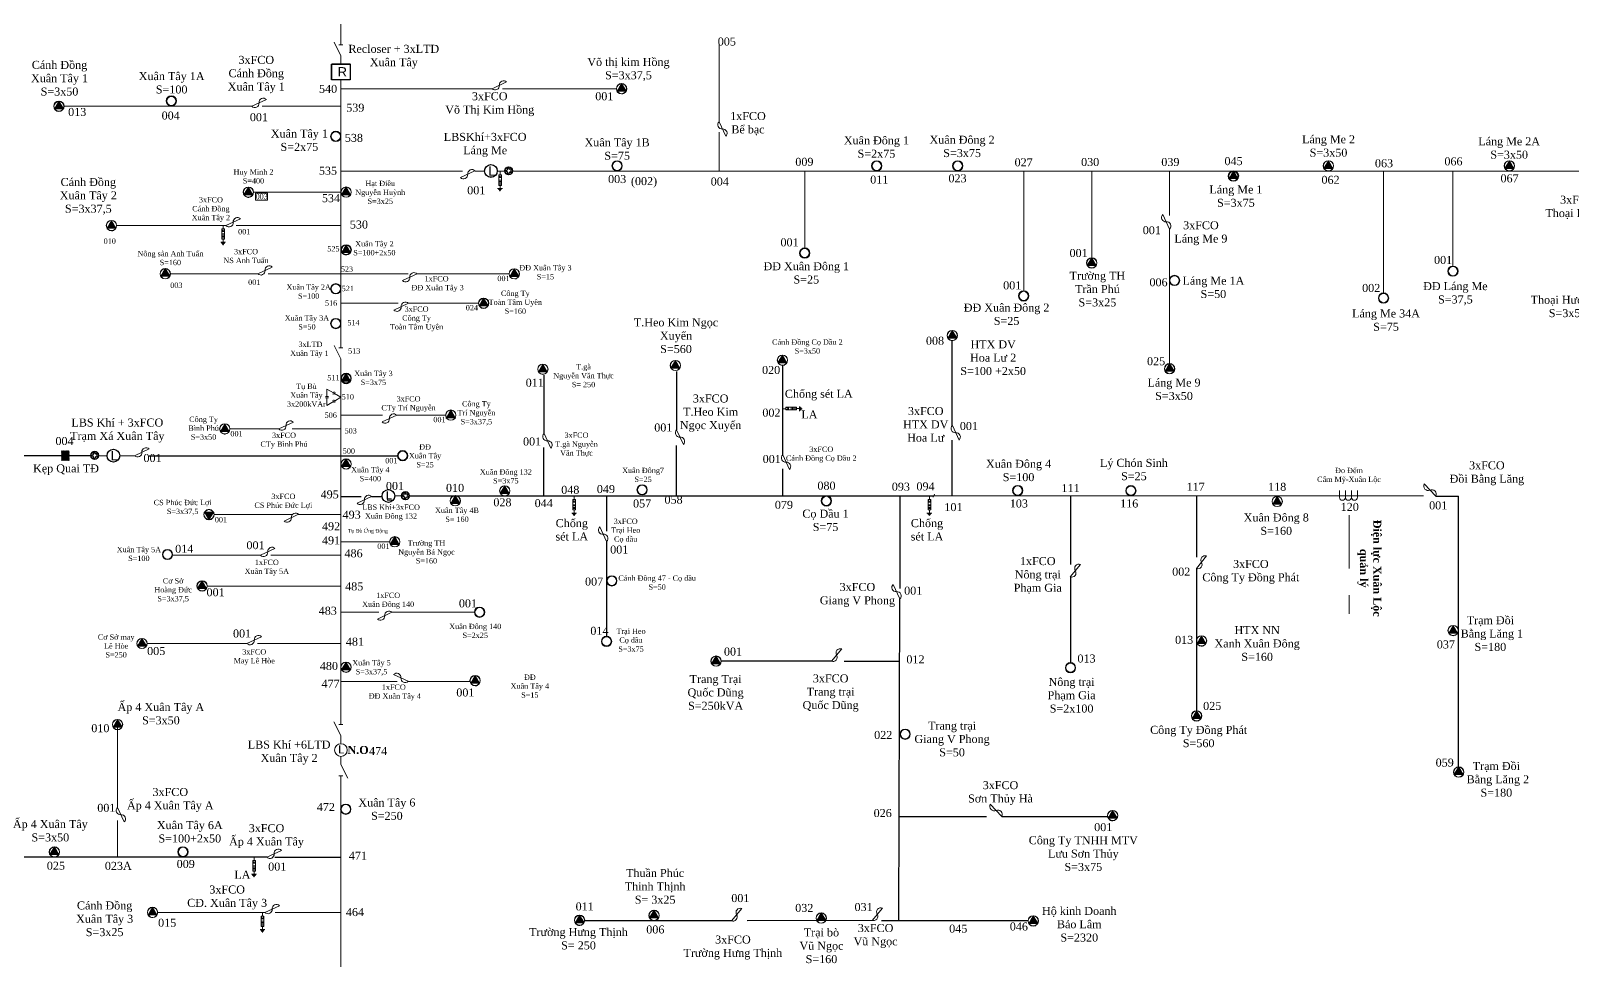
# Model space of a CAD drawing. Header units: inches. Extents: x 4393 to 9189, y -189 to 2360.
# Drawn here: x 8306.9 to 8451.3, y 771.9 to 859 of the extents above; entities that cross this region are included whole.
import ezdxf
from ezdxf.enums import TextEntityAlignment as Align

# ---------------------------------------------------------------- set-up
doc = ezdxf.new("R2010")
doc.units = ezdxf.units.IN
doc.header["$MEASUREMENT"] = 0
doc.linetypes.add('DASHED', pattern=[0.75, 0.5, -0.25])
for name, color, linetype, lineweight in [('Day 22kV', 1, 'Continuous', 25), ('Khung', 7, 'Continuous', 20), ('TBA', 5, 'Continuous', 18), ('Text', 7, 'Continuous', 15), ('Thiet bi', 3, 'Continuous', 18)]:
    doc.layers.add(name, color=color, linetype=linetype, lineweight=lineweight)
doc.layers.add('TEXT477TANPHU', color=7, linetype='Continuous')
doc.styles.get("Standard").update_dxf_attribs({"font": 'arial.ttf'})
doc.styles.add('TimeNRoman', font='times.ttf')

# ---------------------------------------------------------------- blocks, each defined once
blk = doc.blocks.new('TBA 1P')
h = blk.add_hatch(color=4)
h.set_gradient(color1=(0, 0, 255), one_color=1, tint=1, name='SPHERICAL')
h.paths.add_polyline_path([(0.8, 0.8, 1), (-0.8, 0.8, 1)])
h.paths.add_polyline_path([(-0.77, 0.8, -1), (0.77, 0.8, -1)], flags=16)
at = {"color": 0}
for radius in [0.8, 0.769, 0.759, 0.759, 0.748, 0.737, 0.726, 0.715]:
    blk.add_circle((0, 0.8), radius, dxfattribs=at)
blk = doc.blocks.new('TU BU')
at = {"color": 0}
for points in [[(0.59, -1.02), (0, 0), (-0.59, -1.02)], [(-0.68, -1.18), (-1.27, -2.19), (-0.09, -2.19)], [(-0.48, -1.29), (-0.88, -1.06)], [(-0.39, -1.13), (-0.78, -0.9)], [(-0.09, -2.42), (-0.09, -1.96)], [(0.09, -2.19), (1.27, -2.19), (0.68, -1.18)], [(0.09, -2.42), (0.09, -1.96)], [(0.41, -1.13), (0.8, -0.9)], [(0.5, -1.29), (0.9, -1.06)]]:
    blk.add_lwpolyline(points, dxfattribs=at)
blk = doc.blocks.new('ALTD')
at = {"color": 0}
for points in [[(3.38, 1.08), (1.27, 0), (0, 0)], [(2.99, 0.31), (2.99, -0.31)], [(2.99, 0), (4.73, 0)]]:
    blk.add_lwpolyline(points, dxfattribs=at)
blk = doc.blocks.new('TBA 3P')
h = blk.add_hatch(color=4)
h.set_gradient(color1=(0, 0, 255), one_color=1, tint=1, name='INVSPHERICAL')
h.paths.add_polyline_path([(-0.01, 1.58), (0, 1.6, 0.414214), (-0.8, 0.8, 0.131652), (-0.69, 0.4), (-0.68, 0.42, -0.12747), (-0.78, 0.8, -0.409402)])
h = blk.add_hatch(color=4)
h.set_gradient(color1=(0, 0, 255), one_color=1, tint=1, name='INVSPHERICAL')
h.paths.add_polyline_path([(0.8, 0.8, 1), (-0.8, 0.8, 1)])
h.paths.add_polyline_path([(-0.78, 0.8, -1), (0.78, 0.8, -1)], flags=16)
h = blk.add_hatch()
h.set_pattern_fill('AR-HBONE', color=4, scale=0.25, style=0)
h.paths.add_polyline_path([(0.69, 0.4), (0.67, 0.4, -0.566432), (-0.67, 0.4), (-0.69, 0.4, 0.57735)])
h = blk.add_hatch(color=4)
h.set_gradient(color1=(0, 0, 255), one_color=1, tint=1, name='SPHERICAL')
h.paths.add_polyline_path([(0, 1.6), (0.01, 1.58, -0.409402), (0.78, 0.8, -0.12747), (0.68, 0.42), (0.69, 0.4, 0.131652), (0.8, 0.8, 0.414214)])
at = {"color": 0}
blk.add_lwpolyline([(0, 1.6, 0, 1.39, 0), (0, 0.4, 0, 0, 0)], format="xyseb", dxfattribs=at)
blk.add_lwpolyline([(-0.69, 0.4), (0.69, 0.4), (0, 1.6)], close=True, dxfattribs=at)
for radius in [0.8, 0.778]:
    blk.add_circle((0, 0.8), radius, dxfattribs=at)
blk = doc.blocks.new('FCO')
at = {"color": 0}
blk.add_lwpolyline([(0, 0, 0.707499), (1.13, 0.53, -0.707499), (2.26, 1.05, -5.301682)], format="xyb", dxfattribs=at)
blk.add_lwpolyline([(0, 0), (2.26, 1.05)], dxfattribs=at)
blk = doc.blocks.new('DO DEM')
at = {"color": 0}
for points in [[(-1.4, 1.53), (-1.4, 0.47, 1), (-0.47, 0.47), (-0.47, 1.53)], [(-0.47, 1.53), (-0.47, 0.47, 1), (0.47, 0.47), (0.47, 1.53)], [(0.47, 1.53), (0.47, 0.47, 1), (1.4, 0.47), (1.4, 1.53)]]:
    blk.add_lwpolyline(points, format="xyb", dxfattribs=at)
blk = doc.blocks.new('ngoi sao')
at = {"layer": 'Day 22kV', "color": 1}
for p, q in [((7789, 2470), (7803.5, 2474.7)), ((7803.5, 2465.3), (7789, 2470)), ((7803.5, 2474.7), (7803.5, 2490)), ((7803.5, 2490), (7812.5, 2477.6)), ((7803.5, 2450), (7803.5, 2465.3)), ((7812.5, 2462.4), (7803.5, 2450)), ((7812.5, 2477.6), (7827, 2482.3)), ((7827, 2457.7), (7812.5, 2462.4)), ((7827, 2482.3), (7818, 2470)), ((7818, 2470), (7827, 2457.7))]:
    blk.add_line(p, q, dxfattribs=at)
blk = doc.blocks.new('báo sự cố')
at = {"layer": 'Day 22kV', "color": 1, "xscale": 0.1313280000002237, "yscale": 0.1313280000002237, "zscale": 0.1313280000002237}
blk.add_blockref('ngoi sao', (6759.6, 2134.3, 3), dxfattribs=at)
at = {"layer": 'TBA', "xscale": 3.449999999999818, "yscale": 3.449999999999818, "zscale": 3.449999999999818, "rotation": 90}
blk.add_blockref('TBA 1P', (7788, 2458.8), dxfattribs=at)
blk = doc.blocks.new('Re')
at = {"layer": 'Day 22kV', "color": 0}
blk.add_lwpolyline([(1873.29, 178.55), (1883.26, 178.55), (1883.26, 170.06), (1873.29, 170.06)], close=True, dxfattribs=at)
at = {"layer": 'TEXT477TANPHU', "color": 7, "true_color": 0xffffff, "insert": (1876.47, 176.87), "char_height": 5, "attachment_point": 1}
blk.add_mtext_dynamic_manual_height_columns('R', width=1.1505, gutter_width=1, heights=[0], dxfattribs=at)
blk = doc.blocks.new('LBS khí')
blk.add_circle((1.09, -1.12), 3.4)
at = {"layer": 'TEXT477TANPHU', "color": 7, "true_color": 0xffffff, "insert": (-0.34, 1.36), "char_height": 5, "attachment_point": 1}
blk.add_mtext_dynamic_manual_height_columns('L', width=1.1505, gutter_width=1, heights=[0], dxfattribs=at)
blk = doc.blocks.new('LA')
at = {"color": 0}
for p, q in [((0.33, -2.28), (0.53, -2.69)), ((0.33, -2.28), (0.74, -2.28)), ((0.33, -3.92), (0.33, -2.28)), ((0.52, -1.72), (0.52, -2.28)), ((0.53, -2.69), (0.74, -2.28)), ((0.74, -2.28), (0.74, -3.92)), ((0.88, -4.39), (0.14, -4.39)), ((0.22, -4.48), (0.8, -4.48)), ((0.3, -4.58), (0.72, -4.58)), ((0.33, -2.69), (0.74, -2.69)), ((0.33, -3.1), (0.74, -3.1)), ((0.33, -3.3), (0.74, -3.3)), ((0.33, -3.51), (0.74, -3.51)), ((0.33, -3.71), (0.74, -3.71)), ((0.74, -3.92), (0.33, -3.92)), ((0.38, -4.67), (0.64, -4.67)), ((0.46, -4.77), (0.56, -4.77)), ((0.53, -3.92), (0.53, -4.39))]:
    blk.add_line(p, q, dxfattribs=at)

msp = doc.modelspace()

# ---------------------------------------------------------------- hatches: boundary and pattern name
at = {"layer": 'Text', "lineweight": 15}
h = msp.add_hatch(dxfattribs=at)
h.set_pattern_fill('ANSI38', color=4, scale=0.5, style=0)
h.set_pattern_definition([(45, (8166.75687, -68.64374), (-0.044194174, 0.044194174), []), (135, (8166.75687, -68.64374), (-0.1325825215, 0.044194174), [0.15625, -0.09375])])
h.paths.add_polyline_path([(8310.47, 819.66), (8309.74, 819.66), (8309.74, 818.75), (8310.47, 818.75)])

# ---------------------------------------------------------------- linework, layer by layer
at = {"color": 1, "lineweight": 15}
msp.add_line((8348.53, 845.87), (8349.39, 845.87), dxfattribs=at)
at = {"color": 1, "lineweight": 30}
msp.add_line((8338.81, 815.37), (8339.76, 815.37), dxfattribs=at)
at = {"color": 1, "lineweight": 15}
msp.add_lwpolyline([(8351.29, 845.87), (8350.58, 845.87)], dxfattribs=at)
at = {"lineweight": 15}
for centre in [(8349.99, 845.87), (8314.61, 819.19), (8340.39, 815.42), (8335.93, 791.6)]:
    msp.add_circle(centre, 0.594, dxfattribs=at)
at = {"layer": 'Day 22kV', "lineweight": 15}
for p, q in [((8413.6, 845.87), (8413.6, 841.69)), ((8413.6, 840.43), (8413.6, 827.83)), ((8314.02, 819.19), (8313.25, 819.19)), ((8315, 786.24), (8315, 793.75)), ((8315, 781.57), (8315, 785))]:
    msp.add_line(p, q, dxfattribs=at)
at = {"layer": 'Day 22kV', "lineweight": 30}
for p, q in [((8416.11, 815.44, 0.42), (8416.11, 809.68)), ((8404.31, 807.84), (8404.31, 799.8)), ((8416.13, 808.63), (8416.13, 795.29)), ((8381.88, 799.94), (8371.58, 799.94)), ((8388.32, 799.92), (8383.11, 799.92)), ((8397.87, 785.38), (8407.84, 785.38)), ((8372.52, 775.61), (8358.79, 775.61)), ((8385.72, 775.65), (8374.01, 775.61)), ((8400.29, 775.6), (8386.6, 775.6))]:
    msp.add_line(p, q, dxfattribs=at)
at = {"layer": 'Day 22kV', "lineweight": 15}
for points in [[(8335.94, 871.19), (8335.94, 858.75)], [(8371.37, 850.49), (8371.37, 857.8)], [(8335.94, 854.41), (8335.94, 830.34)], [(8350.1, 853.58), (8335.94, 853.58)], [(8351.07, 853.58), (8361.77, 853.58)], [(8327.58, 851.94), (8309.99, 851.94)], [(8328.54, 851.94), (8335.94, 851.94)], [(8371.37, 845.87), (8371.37, 849.52)], [(8335.95, 845.87), (8347.32, 845.87)], [(8352.05, 845.87), (8470.22, 845.87)], [(8379.4, 845.87), (8379.4, 838.67)], [(8399.92, 845.87), (8399.92, 834.65)], [(8406.3, 845.87), (8406.3, 837.73)], [(8433.65, 834.45), (8433.65, 845.87)], [(8440.15, 836.96), (8440.15, 845.87)], [(8335.94, 843.89), (8327.75, 843.89)], [(8325.16, 840.75), (8314.91, 840.75)], [(8326.12, 840.75), (8335.94, 840.75)], [(8328.14, 836.24), (8319.95, 836.24)], [(8329.11, 836.24), (8335.94, 836.24)], [(8335.93, 836.23), (8342.23, 836.23)], [(8343.07, 836.23), (8351.7, 836.23)], [(8335.94, 833.47), (8341.29, 833.47)], [(8342.26, 833.47), (8348.82, 833.47)], [(8335.94, 827.49), (8335.93, 795.05)], [(8335.94, 822.99), (8339.83, 822.99)], [(8341.15, 822.99), (8345.74, 822.99)], [(8330.12, 821.7), (8325.53, 821.7)], [(8335.94, 821.7), (8331.37, 821.7)], [(8315.21, 819.19), (8316.59, 819.19)], [(8331.33, 813.67), (8324.08, 813.67)], [(8335.93, 813.69), (8331.93, 813.69)], [(8335.94, 811.12), (8340.49, 811.12)], [(8328.39, 809.86), (8320.16, 809.86)], [(8329.35, 809.86), (8335.93, 809.86)], [(8335.94, 806.98), (8323.4, 806.98)], [(8335.94, 804.52), (8339.48, 804.52)], [(8340.72, 804.52), (8348.45, 804.52)], [(8327.13, 801.59), (8317.77, 801.59)], [(8328.1, 801.59), (8335.93, 801.59)], [(8341.22, 798.03), (8335.93, 798.03)], [(8348.03, 798.03), (8342.23, 798.03)], [(8335.92, 789.07), (8335.92, 789.07)], [(8335.93, 788.16), (8335.92, 760.04)], [(8328.81, 776.39), (8318.77, 776.39)], [(8329.77, 776.39), (8335.92, 776.39)]]:
    msp.add_lwpolyline(points, dxfattribs=at)
at = {"layer": 'Day 22kV', "color": 0, "lineweight": 15}
msp.add_lwpolyline([(8335.07, 855.9), (8336.81, 855.9), (8336.81, 854.41), (8335.07, 854.41)], close=True, dxfattribs=at)
at = {"layer": 'Day 22kV', "lineweight": 30}
for points in [[(8393.2, 830), (8393.2, 821.95)], [(8354.94, 826.73), (8354.94, 821.26)], [(8367.37, 827.08), (8367.37, 821.61)], [(8393.2, 820.64), (8393.2, 815.44)], [(8312.49, 819.19), (8252.23, 819.19)], [(8317.97, 819.19), (8341.24, 819.19)], [(8354.92, 819.97), (8354.92, 815.44)], [(8367.34, 820.15), (8367.34, 815.44)], [(8335.94, 815.37), (8337.84, 815.37)], [(8360.83, 815.44), (8360.83, 812.12)], [(8388.32, 815.44), (8388.32, 806.74)], [(8404.31, 815.44), (8404.31, 808.98)], [(8438.54, 815.41), (8440.67, 815.4)], [(8440.67, 790.02), (8440.67, 815.4)], [(8360.83, 811.15), (8360.83, 802.27)], [(8388.21, 775.59), (8388.32, 805.77)], [(8388.32, 785.38), (8396.43, 785.38)], [(8328.99, 781.57), (8303.95, 781.57)], [(8329.75, 781.56), (8335.93, 781.56)]]:
    msp.add_lwpolyline(points, dxfattribs=at)
at = {"layer": 'Day 22kV', "lineweight": 30, "elevation": 0.42}
for points in [[(8377.31, 827.66), (8377.31, 819.26)], [(8377.31, 817.96), (8377.31, 815.44)], [(8342.39, 815.44), (8391.51, 815.44)]]:
    msp.add_lwpolyline(points, dxfattribs=at)
at = {"layer": 'Day 22kV', "color": 6, "lineweight": 15}
msp.add_lwpolyline([(8341.64, 815.42), (8340.98, 815.42)], dxfattribs=at)
at = {"layer": 'Day 22kV', "lineweight": 15, "elevation": 0.42}
msp.add_lwpolyline([(8391.51, 815.44), (8437.39, 815.43)], dxfattribs=at)
at = {"layer": 'Khung', "linetype": 'DASHED', "lineweight": 15, "ltscale": 10}
msp.add_lwpolyline([(8430.44, 813.61), (8430.44, 804.37)], dxfattribs=at)
at = {"layer": 'Text', "color": 4}
msp.add_line((8391.43, 815.29), (8391.57, 815.58), dxfattribs=at)
at = {"layer": 'Text', "color": 4, "lineweight": 15}
msp.add_lwpolyline([(8327.93, 843.78), (8329.04, 843.78), (8329.04, 843.14), (8327.93, 843.14)], close=True, dxfattribs=at)

# ---------------------------------------------------------------- block references
at = {"color": 0, "lineweight": 15, "xscale": 0.1750000000001819, "yscale": 0.1750000000001819, "zscale": 0.175}
for p in [(8349.8, 846.07), (8314.42, 819.39), (8340.2, 815.61)]:
    msp.add_blockref('LBS khí', p, dxfattribs=at)
at = {"layer": 'Day 22kV', "color": 0, "lineweight": 15, "xscale": 0.1750000000001819, "yscale": 0.1750000000001819, "zscale": 0.175}
msp.add_blockref('Re', (8007.24, 824.65), dxfattribs=at)
at = {"layer": 'Day 22kV', "color": 6, "lineweight": 15, "xscale": 0.1400000000002965, "yscale": 0.1399999999998727, "zscale": 0.1400000000000094, "rotation": 75.06858282183848}
for p in [(8403.43, -295.94), (8364.63, -322.61), (8393.75, -326.39)]:
    msp.add_blockref('báo sự cố', p, dxfattribs=at)
at = {"layer": 'TBA', "lineweight": 15, "yscale": 0.6037500000002183, "zscale": 0.6037500000001272}
for name, p, xscale in [('TBA 3P', (8362.24, 853.1), 0.6037500000002183), ('TBA 3P', (8309.51, 851.45), 0.6037500000002183), ('TBA 1P', (8320.04, 851.95), 0.6037500000002183), ('TBA 1P', (8335.45, 848.63), 0.6037500000002183), ('TBA 1P', (8361.82, 845.87), 0.6037500000002183), ('TBA 1P', (8386.15, 845.87), 0.6037500000002183), ('TBA 1P', (8393.74, 845.87), 0.6037500000002183), ('TBA 3P', (8428.48, 845.87), 0.6037500000002183), ('TBA 3P', (8445.44, 845.87), 0.6037500000002183), ('TBA 1P', (8419.57, 844.91), 0.6037500000002183), ('TBA 3P', (8419.59, 844.92), 0.6037500000002183), ('TBA 3P', (8327.26, 843.4), 0.6037500000002183), ('TBA 3P', (8336.42, 843.41), 0.6037500000002183), ('TBA 3P', (8314.43, 840.27), 0.6037500000002183), ('TBA 3P', (8336.43, 838), 0.6037500000002183), ('TBA 1P', (8336.42, 838), 0.6037500000002183), ('TBA 1P', (8379.4, 837.7), 0.6037500000002183), ('TBA 3P', (8406.3, 836.77), 0.6037500000002183), ('TBA 3P', (8319.47, 835.76), 0.6037500000002183), ('TBA 3P', (8352.18, 835.75), 0.6037500000002183), ('TBA 1P', (8440.15, 836), 0.6037500000002183), ('TBA 1P', (8335.45, 834.35), 0.6037500000002183), ('TBA 1P', (8414.06, 835.13), 0.6037500000002183), ('TBA 3P', (8349.31, 832.99), 0.6037500000002183), ('TBA 1P', (8399.92, 833.68), 0.6037500000002183), ('TBA 1P', (8433.65, 833.48), 0.6037500000002183), ('TBA 1P', (8335.45, 831.09), 0.6037500000002183), ('TBA 3P', (8393.23, 829.97, 0.42), 0.6037500000002183), ('TBA 3P', (8354.86, 826.81), 0.6037500000002183), ('TBA 3P', (8367.28, 827.16), 0.6037500000002183), ('TBA 3P', (8377.31, 827.66, 0.42), 0.6037500000002183), ('TBA 3P', (8413.6, 826.86), 0.6037500000002183), ('TBA 3P', (8336.42, 825.94), 0.6037500000002183), ('TBA 1P', (8336.42, 825.96), 0.6037500000002183), ('TBA 3P', (8346.23, 822.51), 0.6037500000002183), ('TBA 3P', (8325.05, 821.22), 0.6037500000002183), ('TBA 3P', (8336.42, 817.93), 0.6037500000002183), ('TBA 1P', (8341.72, 818.71), 0.6037500000002183), ('TBA 3P', (8351.29, 815.41), 0.6037500000002183), ('TBA 1P', (8364.16, 815.51), 0.6037500000002183), ('TBA 1P', (8399.36, 815.44), 0.6037500000002183), ('TBA 1P', (8409.97, 815.43), 0.6037500000002183), ('TBA 3P', (8346.65, 814.48, 0.42), 0.6037500000002183), ('TBA 1P', (8381.43, 814.47), 0.6037500000002183), ('TBA 3P', (8423.68, 814.42), 0.6037500000002183), ('TBA 3P', (8340.98, 810.64), 0.6037500000002183), ('TBA 1P', (8319.68, 809.45), 0.6037500000002183), ('TBA 3P', (8322.92, 806.5), 0.6037500000002183), ('TBA 1P', (8361.32, 806.98), 0.6037500000002183), ('TBA 1P', (8348.93, 804.04), 0.6037500000002183), ('TBA 3P', (8440.17, 802.32), 0.6037500000002183), ('TBA 3P', (8317.29, 801.11), 0.6037500000002183), ('TBA 1P', (8360.83, 801.31), 0.6037500000002183), ('TBA 3P', (8416.59, 801.35), 0.6037500000002183), ('TBA 3P', (8336.41, 798.89), 0.6037500000002183), ('TBA 3P', (8371.09, 799.46), 0.6037500000002183), ('TBA 3P', (8348.51, 797.63), -0.6037500000002183), ('TBA 1P', (8404.31, 798.84), 0.6037500000002183), ('TBA 3P', (8315, 793.51), 0.6037500000002183), ('TBA 3P', (8416.13, 794.32), 0.6037500000002183), ('TBA 1P', (8388.81, 792.61), 0.6037500000002183), ('TBA 3P', (8440.69, 789.06), 0.6037500000002183), ('TBA 1P', (8336.39, 785.58), 0.6037500000002183), ('TBA 3P', (8408.26, 784.98), 0.6037500000002183), ('TBA 3P', (8309.08, 781.57), 0.6037500000002183), ('TBA 1P', (8321.13, 781.58), 0.6037500000002183), ('TBA 3P', (8318.28, 775.91), 0.6037500000002183), ('TBA 3P', (8358.3, 775.17), 0.6037500000002183), ('TBA 3P', (8365.28, 775.63), 0.6037500000002183), ('TBA 3P', (8380.95, 775.38), 0.6037500000002183), ('TBA 3P', (8400.82, 775.11), 0.6037500000002183)]:
    msp.add_blockref(name, p, dxfattribs=dict(at, xscale=xscale))
at = {"layer": 'TBA', "lineweight": 15, "xscale": 0.6037500000002183, "yscale": 0.6037500000002183, "zscale": 0.6037500000001272, "rotation": 180}
msp.add_blockref('TBA 3P', (8323.57, 814.15), dxfattribs=at)
at = {"layer": 'Thiet bi', "lineweight": 15}
for name, p, xscale, yscale, zscale, rotation in [('ALTD', (8335.94, 855.9), 0.6037500000002183, 0.6037500000002183, 0.6037500000001272, 90), ('FCO', (8371.37, 850.49), 0.6037500000002183, 0.6037500000002183, 0.6037500000001272, 270), ('FCO', (8413.6, 840.43), 0.6037500000002183, 0.6037500000002183, 0.6037500000001272, 90), ('FCO', (8343.07, 836.23), 0.6037500000002183, 0.6037500000002183, 0.6037500000001272, 180), ('FCO', (8342.26, 833.47), 0.6037500000002183, 0.6037500000002183, 0.6037500000001272, 180), ('ALTD', (8335.94, 827.49), 0.6037500000002183, 0.6037500000002183, 0.6037500000001272, 90), ('TU BU', (8335.94, 824.67), -0.6037500000002183, 0.6037500000002183, 0.6037499999999999, 270), ('LA', (8376.26, 823.28), 0.6037500000002183, 0.6037500000002183, 0.6037500000001272, 90), ('FCO', (8341.16, 822.99), 0.6037500000002183, 0.6037500000002183, 0.6037500000001272, 180), ('FCO', (8393.87, 820.66), 0.6037500000002183, 0.6037500000002183, 0.6037500000001272, 90), ('FCO', (8355.61, 819.9), 0.6037500000002183, 0.6037500000002183, 0.6037500000001272, 90), ('FCO', (8368.03, 820.25), 0.6037500000002183, 0.6037500000002183, 0.6037500000001272, 90), ('FCO', (8377.97, 817.9, 0.42), 0.6037500000002183, 0.6037500000002183, 0.6037500000001272, 90), ('FCO', (8438.54, 815.4), 0.6300000000003834, 0.6299999999996544, 0.6300000000001243, 108.3838927151634), ('FCO', (8338.81, 815.37), 0.6037500000002183, 0.6037500000002183, 0.6037500000001272, 180), ('FCO', (8331.97, 813.7), 0.6037500000002183, 0.6037500000002183, 0.6037500000001272, 180), ('FCO', (8360.83, 811.15), 0.6037500000002183, 0.6037500000002183, 0.6037500000001272, 90), ('FCO', (8404.29, 807.83), 0.6037499999992655, 0.6037500000002183, 0.603749999999958, 26.36719037482525), ('FCO', (8416.11, 808.62), 0.6037499999992655, 0.6037500000002183, 0.603749999999958, 26.36719037482525), ('FCO', (8388.32, 805.77), 0.6037500000002183, 0.6037500000002183, 0.6037500000001272, 90), ('FCO', (8340.72, 804.52), 0.6037500000002183, 0.6037500000002183, 0.6037500000001272, 180), ('FCO', (8382.87, 801.08), 0.6037500000002921, 0.6037499999997635, 0.6037500000000228, 204.9999999999888), ('ALTD', (8335.93, 792.2), 0.6037500000002183, 0.6037500000002183, 0.6037500000001272, 90), ('ALTD', (8335.93, 791.01), 0.6037500000002183, 0.6037500000002183, 0.6037500000001272, 270), ('FCO', (8314.99, 786.23), 0.6037499999998359, 0.6037499999997635, 0.6037500000001107, 270.3600174982061), ('FCO', (8397.87, 785.38), 0.6300000000003834, 0.6299999999996544, 0.6300000000001243, 108.3838927151634), ('FCO', (8373.5, 776.75), 0.6037500000002921, 0.6037499999997635, 0.6037500000000228, 204.9999999999888), ('FCO', (8386.68, 776.8), 0.6037500000002921, 0.6037499999997635, 0.6037500000000228, 204.9999999999888)]:
    msp.add_blockref(name, p, dxfattribs=dict(at, xscale=xscale, yscale=yscale, zscale=zscale, rotation=rotation))
for name, p, xscale, yscale, zscale in [('FCO', (8350.1, 853.58), 0.6037500000002183, 0.6037500000002183, 0.6037500000001272), ('FCO', (8327.58, 851.94), 0.6037500000002183, 0.6037500000002183, 0.6037500000001272), ('FCO', (8347.13, 845.25), 0.6037500000002183, 0.6037500000002183, 0.6037500000001272), ('LA', (8350.53, 846.89), 0.6037500000002183, 0.6037500000002183, 0.6037500000001272), ('LA', (8324.58, 841.84), 0.6037500000002183, 0.6037500000002183, 0.6037500000001272), ('FCO', (8325.16, 840.75), 0.6037500000002183, 0.6037500000002183, 0.6037500000001272), ('FCO', (8328.14, 836.24), 0.6037500000002183, 0.6037500000002183, 0.6037500000001272), ('FCO', (8330.11, 821.7), 0.6037500000002183, 0.6037500000002183, 0.6037500000001272), ('FCO', (8316.6, 819.19), 0.6037500000002183, 0.6037500000002183, 0.6037500000001272), ('LA', (8357.48, 816.47), 0.6037500000002183, 0.6037500000002183, 0.6037500000001272), ('LA', (8390.77, 816.47), 0.6037500000002183, 0.6037500000002183, 0.6037500000001272), ('DO DEM', (8430.36, 815.01), 0.6037499999993088, 0.6037499999997635, 0.6037499999999999), ('FCO', (8328.39, 809.86), 0.6037500000002183, 0.6037500000002183, 0.6037500000001272), ('FCO', (8327.13, 801.59), 0.6037500000002183, 0.6037500000002183, 0.6037500000001272), ('FCO', (8342.24, 798.05), -0.6037500000002183, 0.6037500000002183, 0.6037500000001272), ('LA', (8327.48, 782.62), 0.6037500000002183, 0.6037500000002183, 0.6037500000001272), ('FCO', (8328.99, 781.57), 0.6037500000002183, 0.6037500000002183, 0.6037500000001272), ('FCO', (8328.81, 776.39), 0.6037500000002183, 0.6037500000002183, 0.6037500000001272), ('LA', (8328.27, 777.43), 0.6037500000002183, 0.6037500000002183, 0.6037500000001272)]:
    msp.add_blockref(name, p, dxfattribs=dict(at, xscale=xscale, yscale=yscale, zscale=zscale))

# ---------------------------------------------------------------- texts
at = {"layer": 'Text', "color": 7, "lineweight": 15, "ltscale": 1.5, "style": 'TimeNRoman'}
for s, height, p in [('005', 0.75, (8372.1, 857.63)), ('540', 0.75, (8334.73, 853.19)), ('001', 0.75, (8360.62, 852.5)), ('013', 0.75, (8311.22, 851.03)), ('004', 0.75, (8319.98, 850.69)), ('001', 0.75, (8328.25, 850.54)), ('539', 0.75, (8337.28, 851.43)), ('538', 0.75, (8337.15, 848.6)), ('009', 0.75, (8379.37, 846.36)), ('027', 0.75, (8399.92, 846.31)), ('030', 0.75, (8406.15, 846.34)), ('039', 0.75, (8413.67, 846.34)), ('045', 0.75, (8419.59, 846.42)), ('063', 0.75, (8433.69, 846.22)), ('066', 0.75, (8440.2, 846.4)), ('535', 0.75, (8334.72, 845.52)), ('003', 0.75, (8361.82, 844.74)), ('004', 0.75, (8371.44, 844.51)), ('011', 0.75, (8386.39, 844.69)), ('023', 0.75, (8393.72, 844.81)), ('062', 0.75, (8428.68, 844.67)), ('067', 0.75, (8445.46, 844.81)), ('534', 0.75, (8335, 842.95)), ('001', 0.75, (8348.62, 843.69)), ('530', 0.75, (8337.62, 840.48)), ('010', 0.5, (8314.27, 839.05)), ('001', 0.5, (8326.87, 839.94)), ('001', 0.75, (8377.98, 838.81)), ('001', 0.75, (8411.93, 839.95)), ('525', 0.5, (8335.23, 838.33)), ('001', 0.75, (8405.07, 837.81)), ('001', 0.75, (8439.23, 837.16)), ('003', 0.5, (8320.51, 834.91)), ('001', 0.5, (8327.81, 835.2)), ('001', 0.5, (8351.17, 835.55)), ('001', 0.75, (8398.85, 834.78)), ('006', 0.75, (8412.56, 835.07)), ('002', 0.75, (8432.49, 834.54)), ('024', 0.5, (8348.21, 832.81)), ('008', 0.75, (8391.61, 829.59)), ('025', 0.75, (8412.33, 827.67)), ('011', 0.75, (8354.1, 825.66)), ('020', 0.75, (8376.25, 826.85)), ('002', 0.75, (8376.28, 822.85)), ('LA', 0.75, (8379.84, 822.68, 0.42)), ('506', 0.5, (8334.98, 822.74)), ('001', 0.5, (8345.17, 822.33)), ('001', 0.75, (8366.15, 821.46)), ('001', 0.75, (8394.79, 821.6)), ('004', 0.75, (8310.03, 820.19)), ('001', 0.5, (8326.15, 821)), ('503', 0.5, (8336.85, 821.27)), ('001', 0.75, (8353.85, 820.15)), ('001', 0.75, (8318.28, 818.6)), ('500', 0.5, (8336.68, 819.38)), ('001', 0.75, (8376.31, 818.51)), ('001', 0.5, (8340.66, 818.48)), ('001', 0.75, (8341, 815.98)), ('048', 0.75, (8357.43, 815.62)), ('049', 0.75, (8360.77, 815.69)), ('080', 0.75, (8381.44, 816.01)), ('093', 0.75, (8388.41, 815.91)), ('094', 0.75, (8390.72, 815.94)), ('111', 0.75, (8404.31, 815.78)), ('117', 0.75, (8416.04, 815.9)), ('118', 0.75, (8423.68, 815.9)), ('495', 0.75, (8334.88, 815.19)), ('028', 0.75, (8351.07, 814.45)), ('044', 0.75, (8354.94, 814.37)), ('057', 0.75, (8364.16, 814.34)), ('058', 0.75, (8367.11, 814.69)), ('079', 0.75, (8377.45, 814.21, 0.42)), ('101', 0.75, (8393.34, 814)), ('103', 0.75, (8399.47, 814.34)), ('116', 0.75, (8409.81, 814.34)), ('120', 0.75, (8430.48, 814.02)), ('001', 0.75, (8438.77, 814.16)), ('001', 0.5, (8324.69, 812.95)), ('493', 0.75, (8336.94, 813.29)), ('492', 0.75, (8335.01, 812.2)), ('014', 0.75, (8321.25, 810.09)), ('001', 0.75, (8327.93, 810.43)), ('491', 0.75, (8335.01, 810.88)), ('486', 0.75, (8337.12, 809.67)), ('001', 0.5, (8339.92, 810.46)), ('001', 0.75, (8362.02, 810.02)), ('007', 0.75, (8359.66, 807.02)), ('002', 0.75, (8414.69, 807.95)), ('001', 0.75, (8324.19, 806.02)), ('485', 0.75, (8337.18, 806.57)), ('001', 0.75, (8389.57, 806.17)), ('483', 0.75, (8334.7, 804.29)), ('001', 0.75, (8347.84, 804.98)), ('014', 0.75, (8360.16, 802.41)), ('001', 0.75, (8326.67, 802.16)), ('481', 0.75, (8337.25, 801.39)), ('013', 0.75, (8414.96, 801.56)), ('037', 0.75, (8439.49, 801.13)), ('005', 0.75, (8318.62, 800.51)), ('001', 0.75, (8372.68, 800.46)), ('012', 0.75, (8389.78, 799.73)), ('013', 0.75, (8405.81, 799.81)), ('480', 0.75, (8334.81, 799.11)), ('477', 0.75, (8334.97, 797.46)), ('001', 0.75, (8347.6, 796.63)), ('025', 0.75, (8417.59, 795.37)), ('010', 0.75, (8313.39, 793.28)), ('022', 0.75, (8386.76, 792.65)), ('474', 0.75, (8339.42, 791.15)), ('059', 0.75, (8439.38, 790.06)), ('001', 0.75, (8313.95, 785.82)), ('472', 0.75, (8334.52, 785.89)), ('026', 0.75, (8386.71, 785.33)), ('001', 0.75, (8407.38, 784.01)), ('471', 0.75, (8337.53, 781.34)), ('025', 0.75, (8309.22, 780.39)), ('023A', 0.75, (8315.07, 780.38)), ('009', 0.75, (8321.39, 780.56)), ('LA', 0.75, (8326.7, 779.55)), ('001', 0.75, (8329.97, 780.31)), ('011', 0.75, (8358.78, 776.58)), ('001', 0.75, (8373.37, 777.36)), ('032', 0.75, (8379.36, 776.44)), ('031', 0.75, (8384.92, 776.52)), ('015', 0.75, (8319.65, 775.05)), ('464', 0.75, (8337.25, 776.05)), ('006', 0.75, (8365.4, 774.42)), ('045', 0.75, (8393.79, 774.5)), ('046', 0.75, (8399.47, 774.7))]:
    msp.add_text(s, height=height, dxfattribs=at).set_placement(p, align=Align.CENTER)
at = {"layer": 'Text', "color": 3, "lineweight": 15, "ltscale": 1.5, "style": 'TimeNRoman'}
for s, height, p in [('(002)', 0.75, (8364.34, 844.55)), ('003', 0.5, (8328.51, 843.23)), ('010', 0.75, (8346.63, 815.8))]:
    msp.add_text(s, height=height, dxfattribs=at).set_placement(p, align=Align.CENTER)
at = {"layer": 'Text', "color": 7, "lineweight": 15, "style": 'TimeNRoman'}
for s, p in [('523', (8336.5, 836.43)), ('521', (8336.58, 834.61)), ('516', (8335.01, 833.24)), ('514', (8337.11, 831.41)), ('513', (8337.18, 828.76)), ('511', (8335.23, 826.25)), ('510', (8336.58, 824.46))]:
    msp.add_text(s, height=0.5, dxfattribs=at).set_placement(p, align=Align.CENTER)
at = {"layer": 'Text', "color": 7, "lineweight": 15, "ltscale": 1.5, "attachment_point": 5, "style": 'TimeNRoman'}
for s, insert, char_height, width in [('3xFCO\\PCánh {\\fTimes New Roman|b0|i0|c238|p18;Đ}ồng\\PXuân Tây 1', (8328, 854.91), 0.75, 8.5), ('Recloser + 3xLTD\\PXuân Tây', (8340.89, 856.57), 0.75, 9.1437), ('Cánh {\\fTimes New Roman|b0|i0|c238|p18;Đ}ồng\\PXuân Tây 1\\PS=3x50', (8309.56, 854.56), 0.75, 8.5), ('Xuân Tây 1A\\PS=100', (8320.07, 854.13), 0.75, 7.5), ('Võ thị kim Hồng\\PS=3x37,5', (8362.88, 855.38), 0.75, 8.5), ('3xFCO\\PVõ Thị Kim Hồng', (8349.88, 852.13), 0.75, 9.4028), ('1xFCO\\PBể bạc', (8374.08, 850.3), 0.75, 4.2859), ('Xuân Tây 1\\PS=2x75', (8332.04, 848.75), 0.75, 6.3015), ('LBSKhí+3xFCO\\PLáng Me', (8349.45, 848.32), 0.75, 4.7221), ('Xuân {\\fTimes New Roman|b0|i0|c238|p18;Đ}ông 1\\PS=2x75', (8386.12, 848.11), 0.75, 6.3015), ('Xuân {\\fTimes New Roman|b0|i0|c238|p18;Đ}ông 2\\PS=3x75', (8394.15, 848.17), 0.75, 6.3015), ('Láng Me 2\\PS=3x50', (8428.49, 848.21), 0.75, 7.5), ('Láng Me 2A\\PS=3x50', (8445.42, 848.02), 0.75, 7.5), ('Cánh {\\fTimes New Roman|b0|i0|c238|p18;Đ}ồng\\PXuân Tây 2\\PS=3x37,5', (8312.26, 843.5), 0.75, 7.5), ('Hạt {\\fTimes New Roman|b0|i0|c238|p18;Đ}iều\\PNguyễn Huỳnh\\PS=3x25', (8339.62, 843.87), 0.5, 8.5), ('Láng Me 1\\PS=3x75', (8419.81, 843.51), 0.75, 7.5), ('3xFCO\\PCánh {\\fTimes New Roman|b0|i0|c238|p18;Đ}ồng\\PXuân Tây 2', (8323.75, 842.26), 0.5, 7.5), ('3xFCO\\PThoại H{\\fTimes New Roman|b0|i0|c163|p18;ươ}ng', (8451.86, 842.43), 0.75, 8.5), ('3xFCO \\PLáng Me 9', (8416.53, 840.04), 0.75, 6.3015), ('Xuân Tây 2\\PS=100+2x50', (8339.07, 838.63), 0.5, 6.3015), ('Nông sản Anh Tuấn\\PS=160', (8319.95, 837.71), 0.5, 8.5), ('3xFCO\\PNS Anh Tuấn', (8327.04, 837.9), 0.5, 5.0156), ('ĐĐ Xuân Tây 3\\PS=15', (8355.1, 836.38), 0.5, 7.5), ('{\\fTimes New Roman|b0|i0|c238|p18;Đ}Đ {\\fTimes New Roman|b0|i0|c163|p18;{}}Xuân {\\fTimes New Roman|b0|i0|c238|p18;Đ}ông 1\\PS=25', (8379.55, 836.32), 0.75, 8.5), ('Tr{\\fTimes New Roman|b0|i0|c163|p18;ư}ờng TH\\PTrần Phú\\PS=3x25', (8406.83, 834.8), 0.75, 8.5), ('Xuân Tây 2A\\PS=100', (8332.91, 834.57), 0.5, 7.5), ('1xFCO\\P ĐĐ Xuân Tây 3', (8344.9, 835.28), 0.5, 7.5), ('Láng Me 1A\\PS=50', (8417.7, 834.96), 0.75, 6.3015), ('Công Ty\\PToàn Tâm Uyên\\PS=160', (8352.28, 833.57), 0.5, 7.5), ('Xuân Tây 3A\\PS=50', (8332.75, 831.68), 0.5, 7.5), ('3xFCO\\PCông Ty\\PToàn Tâm Uyên', (8343.02, 832.02), 0.5, 7.5), ('{\\fTimes New Roman|b0|i0|c238|p34;Đ}Đ {\\fTimes New Roman|b0|i0|c163|p18;{}}Xuân {\\fTimes New Roman|b0|i0|c238|p34;Đ}ông 2\\PS=25', (8398.32, 832.44), 0.75, 8.1809), ('Láng Me 34A\\PS=75', (8433.88, 831.89), 0.75, 8.5), (' 3xLTD\\PXuân Tây 1', (8332.98, 829.13), 0.5, 7.5), ('Cánh Đồng Cọ Dầu 2\\PS=3x50', (8379.65, 829.42), 0.5, 8.0246), ('Xuân Tây 3\\PS=3x75', (8338.98, 826.48), 0.5, 7.5), ('Tụ Bù\\PXuân Tây\\P3x200kVAr', (8332.7, 824.86), 0.5, 7.5), ('3xFCO\\PT.Heo Kim Ngọc Xuyến', (8370.58, 823.18), 0.75, 7.1483), ('Chống sét LA', (8380.72, 824.87), 0.75, 7.2593), ('3xFCO\\PCTy Trí Nguyễn', (8342.27, 824.02), 0.5, 7.5), ('Công Ty\\PTrí Nguyễn\\PS=3x37,5', (8348.63, 823.16), 0.5, 6.3015), ('3xFCO\\PHTX DV\\PHoa L{\\fTimes New Roman|b0|i0|c163|p18;ư}', (8390.74, 822.12), 0.75, 6.0068), ('LBS Khí + 3xFCO\\PTrạm Xá Xuân Tây', (8314.98, 821.55), 0.75, 10), ('Công Ty\\PBình Phú\\PS=3x50', (8323.06, 821.77), 0.5, 5.0156), ('3xFCO\\PCTy Bình Phú', (8330.6, 820.61), 0.5, 5.5829), ('3xFCO\\PT.gà Nguyễn Văn Thực', (8358.01, 820.22), 0.5, 4.0701), ('{\\fTimes New Roman|b0|i0|c238|p18;Đ}Đ {\\fTimes New Roman|b0|i0|c238|p18;\\fTimes New Roman|b0|i0|c163|p18;}\\PXuân Tây\\PS=25', (8343.82, 819.18), 0.5, 6.3015), ('3xFCO\\PCánh Đồng Cọ Dầu 2', (8380.95, 819.3), 0.5, 6.3015), ('Kẹp Quai TĐ', (8310.17, 817.88), 0.75, 7.0291), ('Xuân Tây 4\\PS=400', (8338.69, 817.46), 0.5, 6.3015), ('Xuân {\\fTimes New Roman|b0|i0|c238|p18;Đ}ông 132\\PS=3x75', (8351.39, 817.25), 0.5, 7.6321), ('Xuân {\\fTimes New Roman|b0|i0|c238|p18;Đ}ông7\\PS=25', (8364.25, 817.39), 0.5, 7.6321), ('Xuân {\\fTimes New Roman|b0|i0|c238|p18;Đ}ông 4\\PS=100', (8399.44, 817.8), 0.75, 6.3015), ('Lý Chón Sinh\\PS=25', (8410.25, 817.89), 0.75, 6.3015), ('{\\fTimes New Roman|b0|i0|c238|p18;Đ}o {\\fTimes New Roman|b0|i0|c238|p18;Đ}ếm \\PCẩm Mỹ-Xuân Lộc', (8430.41, 817.31), 0.5, 9), ('3xFCO\\PĐồi Bằng Lăng', (8443.33, 817.54), 0.75, 9), ('CS Phúc Đức Lợi\\PS=3x37,5', (8321.1, 814.33), 0.5, 5.6743), ('3xFCO\\PCS Phúc Đức Lợi', (8330.54, 814.9), 0.5, 12.0085), ('LBS Khí+3xFCO\\PXuân {\\fTimes New Roman|b0|i0|c238|p18;Đ}ông 132', (8340.63, 813.87), 0.5, 5.3627), ('3xFCO\\PTrại Heo\\PCọ dầu', (8362.62, 812.15), 0.5, 5.3579), ('Cọ Dầu 1\\PS=75', (8381.35, 813.13), 0.75, 7.6321), ('Xuân Đông 8\\PS=160', (8423.59, 812.77), 0.75, 9), ('Tụ Bù Ứng Động', (8338.46, 812.09), 0.35, 6.3015), ('Xuân Tây 5A\\PS=100', (8317, 809.98), 0.5, 7.2571), ('Tr{\\fTimes New Roman|b0|i0|c163|p18;ư}ờng TH\\PNguyễn Bá Ngọc\\PS=160', (8343.95, 810.17), 0.5, 6.3015), ('1xFCO \\PXuân Tây 5A', (8328.99, 808.7), 0.5, 7.2571), ('1xFCO\\PNông trại\\PPhạm Gia', (8401.24, 807.97), 0.75, 5.3627), ('3xFCO\\PCông Ty Đồng Phát', (8421.21, 808.3), 0.75, 9), ('C{\\fTimes New Roman|b0|i0|c163|p18;ơ} Sở\\PHoàng {\\fTimes New Roman|b0|i0|c238|p18;Đ}ức\\PS=3x37,5', (8320.21, 806.57), 0.5, 8.5), ('Cánh Đồng 47 - Cọ dầu\\PS=50', (8365.57, 807.3), 0.5, 7.8337), ('1xFCO\\PXuân Đông 140', (8340.36, 805.61), 0.5, 5.3627), ('3xFCO\\PGiang V Phong', (8384.34, 806.14), 0.75, 10), ('Xuân {\\fTimes New Roman|b0|i0|c238|p18;Đ}ông 140\\PS=2x25', (8348.52, 802.77), 0.5, 6.3015), ('Trạm Đồi\\P Bằng Lăng 1\\PS=180', (8443.66, 802.52), 0.75, 12.3346), ('C{\\fTimes New Roman|b0|i0|c163|p18;ơ} Sở may\\PLê Hòe\\PS=250', (8314.87, 801.36), 0.5, 8.5), ('Trại Heo\\PCọ dầu\\PS=3x75', (8363.12, 801.91), 0.5, 6.3015), ('3xFCO\\PMay Lê Hòe ', (8327.81, 800.31), 0.5, 7.5), ('Xuân Tây 5\\PS=3x37,5', (8338.8, 799.31), 0.5, 6.3015), ('1xFCO\\P ĐĐ Xuân Tây 4', (8340.89, 797.01), 0.5, 8.5), ('Trang Trại \\PQuốc Dũng\\PS=250kVA', (8371.05, 797), 0.75, 10), ('3xFCO\\PTrang trại \\PQuốc Dũng', (8381.83, 796.95), 0.75, 10), ('Nông trại\\PPhạm Gia\\PS=2x100', (8404.41, 796.74), 0.75, 6.3015), ('Trang trại\\PGiang V Phong\\PS=50', (8393.21, 792.64), 0.75, 10), ('LBS Khí +6LTD \\PXuân Tây 2', (8331.08, 791.37), 0.75, 8.5), ('{\\fTimes New Roman|b1|i0|c0|p18;\\C1;N.O}', (8337.54, 791.61), 0.75, 2.1301), ('Trạm Đồi\\P Bằng Lăng 2\\PS=180', (8444.22, 788.86), 0.75, 9), ('3xFCO\\PẤp 4 Xuân Tây A', (8319.94, 786.93), 0.75, 19.0954), ('3xFCO \\PSơn Thủy Hà', (8397.75, 787.57), 0.75, 10), ('Xuân Tây 6\\PS=250', (8340.24, 786.06), 0.75, 7.2571), ('Ấp 4 Xuân Tây\\PS=3x50', (8308.7, 784.04), 0.75, 8.5), ('3xFCO\\PẤp 4 Xuân Tây ', (8328.96, 783.54), 0.75, 8.5), ('Thuần Phúc \\PThinh Thịnh\\PS= 3x25', (8365.38, 778.83), 0.75, 13.0219), ('3xFCO\\PC{\\fTimes New Roman|b0|i0|c238|p18;Đ}. Xuân Tây 3', (8325.27, 777.79), 0.75, 8.5), ('Cánh {\\fTimes New Roman|b0|i0|c238|p18;Đ}ồng\\PXuân Tây 3\\PS=3x25', (8313.79, 775.79), 0.75, 8.5), ('Trường Hưng Thịnh\\PS= 250', (8358.2, 773.92), 0.75, 10), ('3xFCO\\PVũ Ngọc', (8386.04, 774.18), 0.75, 10), ('3xFCO\\PTrường Hưng Thịnh', (8372.67, 773.1), 0.75, 16.2861)]:
    msp.add_mtext(s, dxfattribs=dict(at, insert=insert, char_height=char_height, width=width))
at = {"layer": 'Text', "color": 3, "lineweight": 15, "ltscale": 1.5, "attachment_point": 5, "style": 'TimeNRoman'}
for s, insert, char_height, width in [('Xuân Tây 1B\\PS=75', (8361.82, 847.92), 0.75, 6.3015), ('Huy Minh 2\\PS=400', (8327.74, 845.36), 0.5, 8.5), ('ĐĐ Láng Me \\PS=37,5', (8440.38, 834.37), 0.75, 8.5), ('Thoại H{\\fTimes New Roman|b0|i0|c163|p18;ươ}ng 1\\PS=3x50', (8450.9, 833.17), 0.75, 22.3178), ('T.Heo Kim Ngọc Xuyến\\PS=560', (8367.34, 830.43), 0.75, 10.0725), ('HTX DV\\PHoa L{\\fTimes New Roman|b0|i0|c163|p18;ư} 2\\PS=100 +2x50', (8397.06, 828.37), 0.75, 6.3015), ('T.gà \\PNguyễn Văn Thực\\PS= 250', (8358.67, 826.69), 0.5, 7.4727), ('Láng Me 9\\PS=3x50', (8414.01, 825.41), 0.75, 6.3015), ('Xuân Tây 4B\\PS= 160', (8346.81, 813.65, 0.42), 0.5, 7.4727), ('Chống \\Psét LA', (8357.57, 812.24), 0.75, 7.2593), ('Chống \\Psét LA', (8390.86, 812.24), 0.75, 7.2593), ('HTX NN\\PXanh Xuân Đông\\PS=160', (8421.8, 801.59), 0.75, 11.4347), ('ĐĐ \\PXuân Tây 4\\PS=15', (8353.64, 797.6), 0.5, 8.5), ('Ấp 4 Xuân Tây A\\PS=3x50', (8319.06, 795.01), 0.75, 8.5), ('Công Ty Đồng Phát\\PS=560', (8416.32, 792.87), 0.75, 9), ('Xuân Tây 6A\\PS=100+2x50', (8321.77, 783.94), 0.75, 8.5), ('Công Ty TNHH MTV\\PLưu Sơn Thủy \\PS=3x75', (8405.51, 781.9), 0.75, 10), ('Hộ kinh Doanh\\PBảo Lâm\\PS=2320', (8405.13, 775.28), 0.75, 10), ('Trại bò\\PVũ Ngọc\\PS=160', (8380.97, 773.26), 0.75, 10)]:
    msp.add_mtext(s, dxfattribs=dict(at, insert=insert, char_height=char_height, width=width))
at = {"layer": 'Text', "color": 7, "lineweight": 15, "ltscale": 1.5, "insert": (8432.31, 808.65), "char_height": 0.75, "width": 10.0383, "attachment_point": 5, "rotation": 270, "style": 'TimeNRoman'}
msp.add_mtext('{\\fTimes New Roman|b1|i0|c238|p18;Đ\\fTimes New Roman|b1|i0|c0|p18;iện lực Xuân Lộc quản lý}', dxfattribs=at)
at = {"layer": 'TEXT477TANPHU', "color": 7, "lineweight": 15, "ltscale": 1.5, "char_height": 0.75, "attachment_point": 1}
for insert in [(8340.14, 815.85), (8335.68, 792.04)]:
    msp.add_mtext_dynamic_manual_height_columns('L', width=1.1505, gutter_width=1, heights=[0], dxfattribs=dict(at, insert=insert)).dxf.set("width", 0.2013)

doc.saveas('drawing.dxf')
